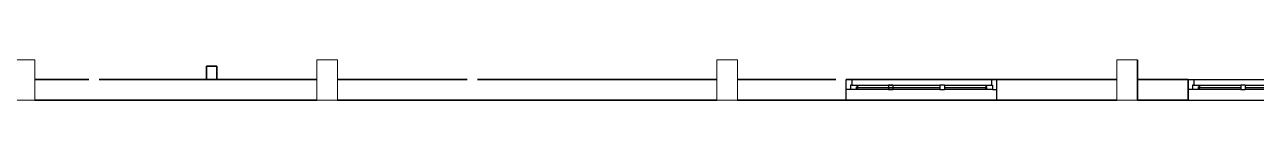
# Model space of a CAD drawing. Extents: x 2982526 to 3135339, y -1389320 to -1338265.
# Drawn here: x 3094890 to 3108654, y -1375370 to -1374920 of the extents above; entities that cross this region are included whole.
import ezdxf

# ---------------------------------------------------------------- set-up
doc = ezdxf.new("R2010")
doc.units = 0
doc.header["$MEASUREMENT"] = 0
doc.linetypes.add('1', pattern=[0, 0, 0])
for name, color, linetype, lineweight in [('Column', 162, 'Continuous', 13), ('WALL', 7, '1', 35), ('windows', 4, 'Continuous', 0)]:
    doc.layers.add(name, color=color, linetype=linetype, lineweight=lineweight)
doc.layers.add('Plan', color=44, linetype='Continuous')

# ---------------------------------------------------------------- blocks, each defined once
blk = doc.blocks.new('6w')
at = {"layer": 'Plan', "color": 8}
for p, q in [((-36, 9.2), (-36, 0)), ((-36, 9.2), (36, 9.2)), ((36, 9.2), (36, 0)), ((-33.5, 2.5), (-12.5, 2.5)), ((-33.5, 0), (33.5, 0)), ((-31, 4), (-31.5, 4)), ((-31.5, 3.25), (-31.5, 4)), ((-31.5, 3.61), (-12.5, 3.61)), ((-31.5, 3.25), (-31, 3.25)), ((-31, 4.5), (-31, 4)), ((-31, 2.5), (-31, 3.25)), ((-12.5, 2.5), (-12.5, 4.5)), ((-12.5, 4.5), (-10.5, 4.5)), ((-10.5, 2.5), (-12.5, 2.5)), ((-10.5, 2.5), (-10.5, 4.5)), ((-10.5, 3.61), (10.5, 3.61)), ((-10.5, 2.5), (10.5, 2.5)), ((10.5, 4.5), (12.5, 4.5)), ((10.5, 2.5), (10.5, 4.5)), ((12.5, 2.5), (10.5, 2.5)), ((12.5, 2.5), (12.5, 4.5)), ((34, 4.5), (12.5, 4.5)), ((12.5, 3.61), (31.5, 3.61)), ((12.5, 2.5), (33.5, 2.5)), ((31, 4.5), (31, 4)), ((31, 4), (31.5, 4)), ((31.5, 3.25), (31, 3.25)), ((31, 2.5), (31, 3.25)), ((31.5, 4), (31.5, 3.25))]:
    blk.add_line(p, q, dxfattribs=at)
for points in [[(-34, 4.5), (-36, 4.5), (-36, 0), (-33.5, 0), (-33.5, 2.5), (-34, 2.5), (-34, 4.5)], [(34, 4.5), (36, 4.5), (36, 0), (33.5, 0), (33.5, 2.5), (34, 2.5), (34, 4.5)]]:
    blk.add_lwpolyline(points, close=True, dxfattribs=at)
for points in [[(-12.5, 4.5), (-34, 4.5)], [(10.5, 4.5), (-10.5, 4.5)]]:
    blk.add_lwpolyline(points, dxfattribs=at)
blk = doc.blocks.new('Trc flr')
at = {"layer": 'Column'}
for points in [[(13463, 450), (13693, 450), (13693, 0), (13463, 0)], [(17075, 450), (16845, 450), (16845, 0), (17075, 0)], [(21544, 450), (21314, 450), (21314, 0), (21544, 0)], [(26013, 450), (25783, 450), (25783, 0), (26013, 0)]]:
    blk.add_lwpolyline(points, close=True, dxfattribs=at)
at = {"layer": 'Plan', "color": 8}
for p, q in [((22759, 230), (22822, 230)), ((22759, 117), (22759, 230)), ((22759, 230), (24382, 230)), ((22759, 0), (22759, 230)), ((22809, 167), (22809, 117)), ((22822, 167), (22809, 167)), ((22822, 230), (22822, 167)), ((22822, 167), (23347, 167)), ((22872, 149), (22884, 149)), ((22872, 149), (22872, 130)), ((22872, 140), (23347, 140)), ((22884, 167), (22884, 149)), ((23282, 167), (23232, 167)), ((23232, 167), (23232, 117)), ((23282, 167), (23807, 167)), ((23282, 167), (23282, 117)), ((23282, 140), (23807, 140)), ((23807, 167), (23807, 117)), ((23857, 167), (23807, 167)), ((23857, 167), (24382, 167)), ((23857, 167), (23857, 117)), ((23857, 140), (24332, 140)), ((24319, 167), (24319, 149)), ((24332, 149), (24319, 149)), ((24332, 130), (24332, 149)), ((24382, 230), (24382, 167)), ((24444, 230), (24382, 230)), ((24382, 167), (24394, 167)), ((24394, 167), (24394, 117)), ((24444, 117), (24444, 230)), ((24444, 0), (24444, 230)), ((22809, 117), (22759, 117)), ((23347, 117), (22809, 117)), ((22809, 117), (22809, 117)), ((22884, 130), (22872, 130)), ((22884, 117), (22884, 130)), ((23232, 117), (23282, 117)), ((23807, 117), (23282, 117)), ((23807, 117), (23857, 117)), ((24394, 117), (23857, 117)), ((24319, 117), (24319, 130)), ((24319, 130), (24332, 130)), ((24394, 117), (24394, 117)), ((24394, 117), (24444, 117)), ((22644, 0), (24444, 0))]:
    blk.add_line(p, q, dxfattribs=at)
at = {"layer": 'WALL', "color": 8}
for p, q in [((26013, 0), (26013, 450)), ((15725, 380), (15610, 380)), ((15610, 380), (15610, 230)), ((15725, 380), (15725, 230)), ((14295, 230), (13693, 230)), ((14893, 230), (14410, 230)), ((16845, 230), (14893, 230)), ((18525, 230), (17075, 230)), ((18912, 230), (18640, 230)), ((21314, 230), (18912, 230)), ((22644, 230), (21544, 230)), ((25783, 230), (22759, 230)), ((26013, 230), (26581, 230)), ((16845, 0), (13693, 0)), ((17075, 0), (21314, 0)), ((21544, 0), (25783, 0)), ((26013, 0), (26581, 0))]:
    blk.add_line(p, q, dxfattribs=at)
at = {"layer": 'WALL'}
blk.add_lwpolyline([(26581, 230), (26581, 0)], dxfattribs=at)
at = {"layer": 'windows', "xscale": -25, "yscale": 25, "zscale": 24.99999999999242, "rotation": 180}
blk.add_blockref('6w', (27481, 230), dxfattribs=at)

msp = doc.modelspace()

# ---------------------------------------------------------------- block references
at = {"layer": 'WALL', "lineweight": 0}
msp.add_blockref('Trc flr', (3081311.3, -1375369.8), dxfattribs=at)

doc.saveas('drawing.dxf')
